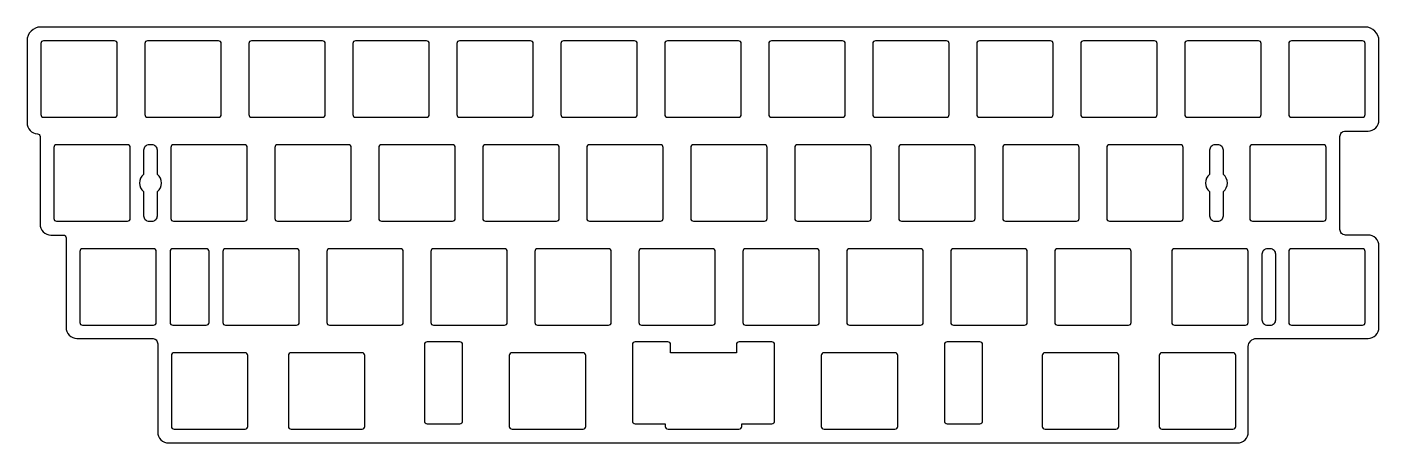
# Model space of a CAD drawing. Header units: millimetres. Extents: x 19 to 267, y -94 to -18.
import ezdxf

# ---------------------------------------------------------------- set-up
doc = ezdxf.new("R2010")
doc.units = ezdxf.units.MM
doc.header["$MEASUREMENT"] = 0

msp = doc.modelspace()

# ---------------------------------------------------------------- linework, layer by layer
for points in [[(240.67, -94.34, 0.414214), (242.67, -92.34), (242.67, -76.68, -0.414214), (244.17, -75.18), (264.6, -75.18, 0.414214), (266.6, -73.18), (266.6, -58.24, 0.414214), (264.6, -56.24), (260.46, -56.24, -0.414214), (259.46, -55.24), (259.46, -38.19, -0.414214), (260.46, -37.19), (264.6, -37.19, 0.414214), (266.6, -35.19), (266.6, -20.64, 0.414214), (264.1, -18.14), (21.45, -18.14, 0.414214), (18.95, -20.64), (18.95, -35.69, 0.400363), (20.86, -37.69, -0.400363), (21.34, -38.19), (21.34, -54.24, 0.414214), (23.34, -56.24), (25.6, -56.24, -0.414214), (26.1, -56.74), (26.1, -73.18, 0.414214), (28.1, -75.18), (41.89, -75.18, -0.414214), (42.89, -76.18), (42.89, -92.34, 0.414214), (44.89, -94.34)], [(34.98, -34.66, 0.414214), (35.48, -34.16), (35.48, -21.16, 0.414214), (34.98, -20.66), (21.98, -20.66, 0.414214), (21.48, -21.16), (21.48, -34.16, 0.414214), (21.98, -34.66)], [(54.03, -34.66, 0.414214), (54.53, -34.16), (54.53, -21.16, 0.414214), (54.03, -20.66), (41.03, -20.66, 0.414214), (40.53, -21.16), (40.53, -34.16, 0.414214), (41.03, -34.66)], [(73.08, -34.66, 0.414214), (73.58, -34.16), (73.58, -21.16, 0.414214), (73.08, -20.66), (60.08, -20.66, 0.414214), (59.58, -21.16), (59.58, -34.16, 0.414214), (60.08, -34.66)], [(92.13, -34.66, 0.414214), (92.63, -34.16), (92.63, -21.16, 0.414214), (92.13, -20.66), (79.13, -20.66, 0.414214), (78.63, -21.16), (78.63, -34.16, 0.414214), (79.13, -34.66)], [(111.18, -34.66, 0.414214), (111.68, -34.16), (111.68, -21.16, 0.414214), (111.18, -20.66), (98.18, -20.66, 0.414214), (97.68, -21.16), (97.68, -34.16, 0.414214), (98.18, -34.66)], [(130.23, -34.66, 0.414214), (130.73, -34.16), (130.73, -21.16, 0.414214), (130.23, -20.66), (117.23, -20.66, 0.414214), (116.73, -21.16), (116.73, -34.16, 0.414214), (117.23, -34.66)], [(149.28, -34.66, 0.414214), (149.78, -34.16), (149.78, -21.16, 0.414214), (149.28, -20.66), (136.28, -20.66, 0.414214), (135.78, -21.16), (135.78, -34.16, 0.414214), (136.28, -34.66)], [(168.33, -34.66, 0.414214), (168.83, -34.16), (168.83, -21.16, 0.414214), (168.33, -20.66), (155.33, -20.66, 0.414214), (154.83, -21.16), (154.83, -34.16, 0.414214), (155.33, -34.66)], [(187.38, -34.66, 0.414214), (187.88, -34.16), (187.88, -21.16, 0.414214), (187.38, -20.66), (174.38, -20.66, 0.414214), (173.88, -21.16), (173.88, -34.16, 0.414214), (174.38, -34.66)], [(206.43, -34.66, 0.414214), (206.93, -34.16), (206.93, -21.16, 0.414214), (206.43, -20.66), (193.43, -20.66, 0.414214), (192.93, -21.16), (192.93, -34.16, 0.414214), (193.43, -34.66)], [(225.48, -34.66, 0.414214), (225.98, -34.16), (225.98, -21.16, 0.414214), (225.48, -20.66), (212.48, -20.66, 0.414214), (211.98, -21.16), (211.98, -34.16, 0.414214), (212.48, -34.66)], [(244.53, -34.66, 0.414214), (245.03, -34.16), (245.03, -21.16, 0.414214), (244.53, -20.66), (231.53, -20.66, 0.414214), (231.03, -21.16), (231.03, -34.16, 0.414214), (231.53, -34.66)], [(263.58, -34.66, 0.414214), (264.08, -34.16), (264.08, -21.16, 0.414214), (263.58, -20.66), (250.58, -20.66, 0.414214), (250.08, -21.16), (250.08, -34.16, 0.414214), (250.58, -34.66)], [(37.36, -53.71, 0.414214), (37.86, -53.21), (37.86, -40.21, 0.414214), (37.36, -39.71), (24.36, -39.71, 0.414214), (23.86, -40.21), (23.86, -53.21, 0.414214), (24.36, -53.71)], [(42.84, -40.71, 0.414214), (41.84, -39.71), (41.31, -39.71, 0.414214), (40.31, -40.71), (40.31, -45.16, 0.475451), (40.31, -48.27), (40.31, -52.71, 0.414214), (41.31, -53.71), (41.84, -53.71, 0.414214), (42.84, -52.71), (42.84, -48.27, 0.475451), (42.84, -45.16)], [(58.79, -53.71, 0.414214), (59.29, -53.21), (59.29, -40.21, 0.414214), (58.79, -39.71), (45.79, -39.71, 0.414214), (45.29, -40.21), (45.29, -53.21, 0.414214), (45.79, -53.71)], [(77.84, -53.71, 0.414214), (78.34, -53.21), (78.34, -40.21, 0.414214), (77.84, -39.71), (64.84, -39.71, 0.414214), (64.34, -40.21), (64.34, -53.21, 0.414214), (64.84, -53.71)], [(96.89, -53.71, 0.414214), (97.39, -53.21), (97.39, -40.21, 0.414214), (96.89, -39.71), (83.89, -39.71, 0.414214), (83.39, -40.21), (83.39, -53.21, 0.414214), (83.89, -53.71)], [(115.94, -53.71, 0.414214), (116.44, -53.21), (116.44, -40.21, 0.414214), (115.94, -39.71), (102.94, -39.71, 0.414214), (102.44, -40.21), (102.44, -53.21, 0.414214), (102.94, -53.71)], [(134.99, -53.71, 0.414214), (135.49, -53.21), (135.49, -40.21, 0.414214), (134.99, -39.71), (121.99, -39.71, 0.414214), (121.49, -40.21), (121.49, -53.21, 0.414214), (121.99, -53.71)], [(154.04, -53.71, 0.414214), (154.54, -53.21), (154.54, -40.21, 0.414214), (154.04, -39.71), (141.04, -39.71, 0.414214), (140.54, -40.21), (140.54, -53.21, 0.414214), (141.04, -53.71)], [(173.09, -53.71, 0.414214), (173.59, -53.21), (173.59, -40.21, 0.414214), (173.09, -39.71), (160.09, -39.71, 0.414214), (159.59, -40.21), (159.59, -53.21, 0.414214), (160.09, -53.71)], [(192.14, -53.71, 0.414214), (192.64, -53.21), (192.64, -40.21, 0.414214), (192.14, -39.71), (179.14, -39.71, 0.414214), (178.64, -40.21), (178.64, -53.21, 0.414214), (179.14, -53.71)], [(211.19, -53.71, 0.414214), (211.69, -53.21), (211.69, -40.21, 0.414214), (211.19, -39.71), (198.19, -39.71, 0.414214), (197.69, -40.21), (197.69, -53.21, 0.414214), (198.19, -53.71)], [(230.24, -53.71, 0.414214), (230.74, -53.21), (230.74, -40.21, 0.414214), (230.24, -39.71), (217.24, -39.71, 0.414214), (216.74, -40.21), (216.74, -53.21, 0.414214), (217.24, -53.71)], [(238.1, -40.71, 0.414214), (237.1, -39.71), (236.58, -39.71, 0.414214), (235.58, -40.71), (235.58, -45.16, 0.475451), (235.58, -48.27), (235.58, -52.71, 0.414214), (236.58, -53.71), (237.1, -53.71, 0.414214), (238.1, -52.71), (238.1, -48.27, 0.475451), (238.1, -45.16)], [(256.44, -53.71, 0.414214), (256.94, -53.21), (256.94, -40.21, 0.414214), (256.44, -39.71), (243.44, -39.71, 0.414214), (242.94, -40.21), (242.94, -53.21, 0.414214), (243.44, -53.71)], [(42.12, -72.76, 0.414214), (42.62, -72.26), (42.62, -59.26, 0.414214), (42.12, -58.76), (29.12, -58.76, 0.414214), (28.62, -59.26), (28.62, -72.26, 0.414214), (29.12, -72.76)], [(45.65, -58.76, 0.414214), (45.15, -59.26), (45.15, -72.26, 0.414214), (45.65, -72.76), (51.79, -72.76, 0.414214), (52.29, -72.26), (52.29, -59.26, 0.414214), (51.79, -58.76)], [(68.32, -72.76, 0.414214), (68.82, -72.26), (68.82, -59.26, 0.414214), (68.32, -58.76), (55.32, -58.76, 0.414214), (54.82, -59.26), (54.82, -72.26, 0.414214), (55.32, -72.76)], [(87.37, -72.76, 0.414214), (87.87, -72.26), (87.87, -59.26, 0.414214), (87.37, -58.76), (74.37, -58.76, 0.414214), (73.87, -59.26), (73.87, -72.26, 0.414214), (74.37, -72.76)], [(106.42, -72.76, 0.414214), (106.92, -72.26), (106.92, -59.26, 0.414214), (106.42, -58.76), (93.42, -58.76, 0.414214), (92.92, -59.26), (92.92, -72.26, 0.414214), (93.42, -72.76)], [(125.47, -72.76, 0.414214), (125.97, -72.26), (125.97, -59.26, 0.414214), (125.47, -58.76), (112.47, -58.76, 0.414214), (111.97, -59.26), (111.97, -72.26, 0.414214), (112.47, -72.76)], [(144.52, -72.76, 0.414214), (145.02, -72.26), (145.02, -59.26, 0.414214), (144.52, -58.76), (131.52, -58.76, 0.414214), (131.02, -59.26), (131.02, -72.26, 0.414214), (131.52, -72.76)], [(163.57, -72.76, 0.414214), (164.07, -72.26), (164.07, -59.26, 0.414214), (163.57, -58.76), (150.57, -58.76, 0.414214), (150.07, -59.26), (150.07, -72.26, 0.414214), (150.57, -72.76)], [(182.62, -72.76, 0.414214), (183.12, -72.26), (183.12, -59.26, 0.414214), (182.62, -58.76), (169.62, -58.76, 0.414214), (169.12, -59.26), (169.12, -72.26, 0.414214), (169.62, -72.76)], [(201.67, -72.76, 0.414214), (202.17, -72.26), (202.17, -59.26, 0.414214), (201.67, -58.76), (188.67, -58.76, 0.414214), (188.17, -59.26), (188.17, -72.26, 0.414214), (188.67, -72.76)], [(220.72, -72.76, 0.414214), (221.22, -72.26), (221.22, -59.26, 0.414214), (220.72, -58.76), (207.72, -58.76, 0.414214), (207.22, -59.26), (207.22, -72.26, 0.414214), (207.72, -72.76)], [(242.15, -72.76, 0.414214), (242.65, -72.26), (242.65, -59.26, 0.414214), (242.15, -58.76), (229.15, -58.76, 0.414214), (228.65, -59.26), (228.65, -72.26, 0.414214), (229.15, -72.76)], [(246.7, -72.76, 0.414214), (247.7, -71.76), (247.7, -59.76, 0.414214), (246.7, -58.76), (246.17, -58.76, 0.414214), (245.17, -59.76), (245.17, -71.76, 0.414214), (246.17, -72.76)], [(263.58, -72.76, 0.414214), (264.08, -72.26), (264.08, -59.26, 0.414214), (263.58, -58.76), (250.58, -58.76, 0.414214), (250.08, -59.26), (250.08, -72.26, 0.414214), (250.58, -72.76)], [(98.25, -90.81, 0.414214), (98.75, -90.31), (98.75, -76.31, 0.414214), (98.25, -75.81), (92.25, -75.81, 0.414214), (91.75, -76.31), (91.75, -90.31, 0.414214), (92.25, -90.81)], [(136.85, -76.31, 0.414214), (136.35, -75.81), (130.35, -75.81, 0.414214), (129.85, -76.31), (129.85, -90.31, 0.414214), (130.35, -90.81), (135.87, -90.81), (135.87, -91.31, 0.414214), (136.37, -91.81), (149.37, -91.81, 0.414214), (149.87, -91.31), (149.87, -90.81), (155.4, -90.81, 0.414214), (155.9, -90.31), (155.9, -76.31, 0.414214), (155.4, -75.81), (149.4, -75.81, 0.414214), (148.9, -76.31), (148.9, -77.81), (136.85, -77.81)], [(193.5, -90.81, 0.414214), (194, -90.31), (194, -76.31, 0.414214), (193.5, -75.81), (187.5, -75.81, 0.414214), (187, -76.31), (187, -90.31, 0.414214), (187.5, -90.81)], [(58.89, -91.81, 0.414214), (59.39, -91.31), (59.39, -78.31, 0.414214), (58.89, -77.81), (45.89, -77.81, 0.414214), (45.39, -78.31), (45.39, -91.31, 0.414214), (45.89, -91.81)], [(80.32, -91.81, 0.414214), (80.82, -91.31), (80.82, -78.31, 0.414214), (80.32, -77.81), (67.32, -77.81, 0.414214), (66.82, -78.31), (66.82, -91.31, 0.414214), (67.32, -91.81)], [(120.8, -91.81, 0.414214), (121.3, -91.31), (121.3, -78.31, 0.414214), (120.8, -77.81), (107.8, -77.81, 0.414214), (107.3, -78.31), (107.3, -91.31, 0.414214), (107.8, -91.81)], [(177.95, -91.81, 0.414214), (178.45, -91.31), (178.45, -78.31, 0.414214), (177.95, -77.81), (164.95, -77.81, 0.414214), (164.45, -78.31), (164.45, -91.31, 0.414214), (164.95, -91.81)], [(218.43, -91.81, 0.414214), (218.93, -91.31), (218.93, -78.31, 0.414214), (218.43, -77.81), (205.43, -77.81, 0.414214), (204.93, -78.31), (204.93, -91.31, 0.414214), (205.43, -91.81)], [(239.86, -91.81, 0.414214), (240.36, -91.31), (240.36, -78.31, 0.414214), (239.86, -77.81), (226.86, -77.81, 0.414214), (226.36, -78.31), (226.36, -91.31, 0.414214), (226.86, -91.81)]]:
    msp.add_lwpolyline(points, format="xyb", close=True)

doc.saveas('drawing.dxf')
